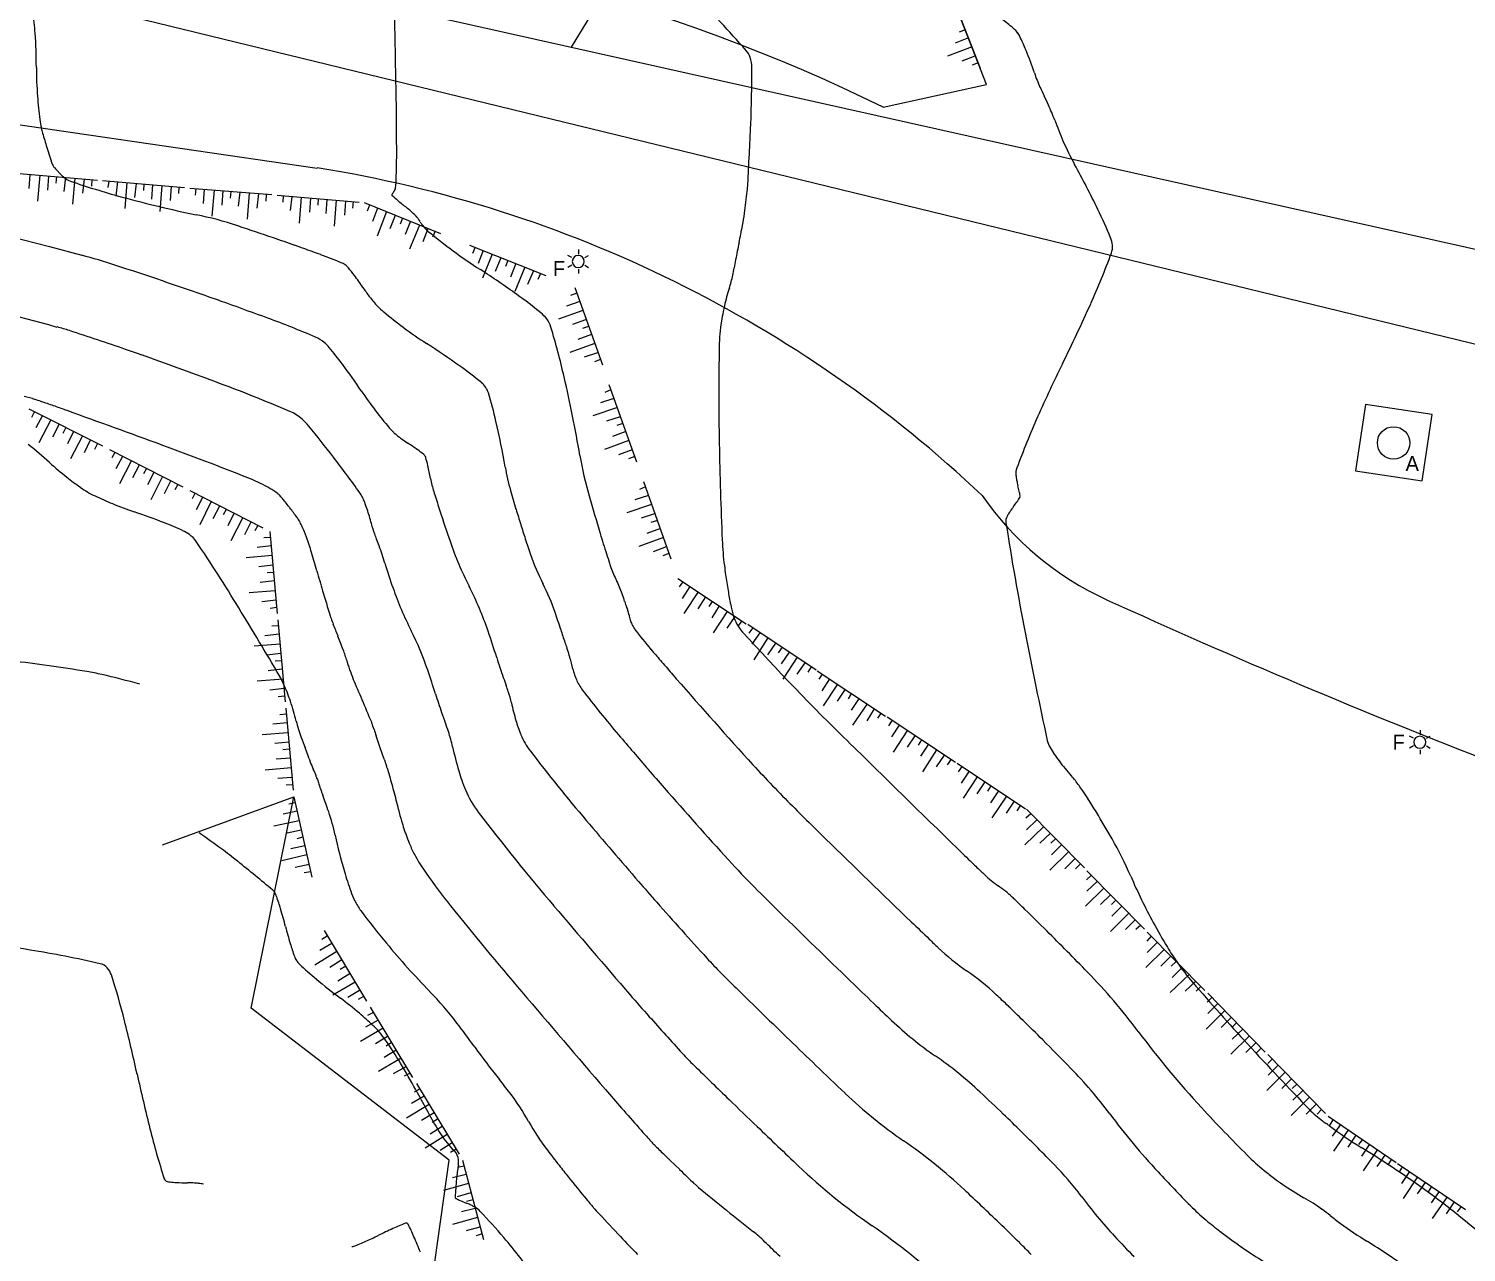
# Model space of a CAD drawing. Extents: x 0 to 560514, y 0 to 4788038.
# Drawn here: x 560254.45 to 560283.22, y 4787815.82 to 4787840.31 of the extents above; entities that cross this region are included whole.
import ezdxf

# ---------------------------------------------------------------- set-up
doc = ezdxf.new("R2010")
doc.units = 0
doc.layers.add('Nivel 7', color=7, linetype='Continuous')

msp = doc.modelspace()

# ---------------------------------------------------------------- linework, layer by layer
at = {"layer": 'Nivel 7'}
for p, q in [((560265.31, 4787839.94), (560269.58, 4787846.95)), ((560319.69, 4787825.15), (560246.73, 4787842.93)), ((560302.54, 4787831.61), (560258.76, 4787841.4)), ((560272.89, 4787841.06), (560273.49, 4787839.52)), ((560273.19, 4787840.29), (560273.07, 4787840.24)), ((560273.33, 4787839.95), (560272.84, 4787839.76)), ((560273.26, 4787840.13), (560272.99, 4787840.02)), ((560273.13, 4787839.67), (560273.39, 4787839.77)), ((560273.45, 4787839.63), (560273.33, 4787839.58)), ((560250.52, 4787838.93), (560260.22, 4787837.52)), ((560254.18, 4787837.42), (560255.82, 4787837.28)), ((560254.47, 4787837.39), (560254.45, 4787837.11)), ((560254.67, 4787837.38), (560254.62, 4787836.86)), ((560254.83, 4787837.08), (560254.85, 4787837.36)), ((560255, 4787837.35), (560254.99, 4787837.22)), ((560255.18, 4787837.34), (560255.15, 4787837.05)), ((560255.37, 4787837.32), (560255.32, 4787836.8)), ((560255.53, 4787837.02), (560255.56, 4787837.3)), ((560255.71, 4787837.29), (560255.7, 4787837.16)), ((560255.92, 4787837.27), (560257.56, 4787837.13)), ((560256.05, 4787837.26), (560256.03, 4787837.13)), ((560256.22, 4787837.25), (560256.19, 4787836.96)), ((560256.41, 4787837.23), (560256.37, 4787836.71)), ((560256.57, 4787836.93), (560256.6, 4787837.21)), ((560256.75, 4787837.2), (560256.74, 4787837.07)), ((560256.92, 4787837.19), (560256.9, 4787836.9)), ((560257.11, 4787837.17), (560257.07, 4787836.65)), ((560257.28, 4787836.87), (560257.3, 4787837.16)), ((560257.45, 4787837.14), (560257.44, 4787837.01)), ((560257.67, 4787837.12), (560259.31, 4787836.99)), ((560257.79, 4787837.11), (560257.78, 4787836.98)), ((560257.96, 4787837.1), (560257.94, 4787836.81)), ((560258.16, 4787837.08), (560258.11, 4787836.56)), ((560258.32, 4787836.78), (560258.34, 4787837.07)), ((560258.49, 4787837.05), (560258.48, 4787836.92)), ((560258.67, 4787837.04), (560258.64, 4787836.76)), ((560258.86, 4787837.02), (560258.82, 4787836.5)), ((560259.02, 4787836.72), (560259.05, 4787837.01)), ((560259.2, 4787836.99), (560259.19, 4787836.86)), ((560259.42, 4787836.98), (560261.06, 4787836.84)), ((560259.54, 4787836.97), (560259.53, 4787836.84)), ((560259.71, 4787836.95), (560259.68, 4787836.67)), ((560259.9, 4787836.94), (560259.86, 4787836.42)), ((560260.07, 4787836.64), (560260.09, 4787836.92)), ((560260.24, 4787836.91), (560260.23, 4787836.78)), ((560260.41, 4787836.89), (560260.39, 4787836.61)), ((560260.6, 4787836.88), (560260.56, 4787836.36)), ((560260.77, 4787836.58), (560260.79, 4787836.86)), ((560260.94, 4787836.85), (560260.93, 4787836.72)), ((560261.16, 4787836.83), (560262.69, 4787836.21)), ((560261.27, 4787836.78), (560261.22, 4787836.66)), ((560261.43, 4787836.72), (560261.33, 4787836.45)), ((560261.61, 4787836.65), (560261.42, 4787836.16)), ((560261.68, 4787836.31), (560261.79, 4787836.58)), ((560261.93, 4787836.52), (560261.88, 4787836.4)), ((560252.89, 4787836.46), (560254.86, 4787835.95)), ((560262.09, 4787836.46), (560261.98, 4787836.19)), ((560262.27, 4787836.38), (560262.07, 4787835.9)), ((560262.34, 4787836.05), (560262.44, 4787836.31)), ((560262.58, 4787836.26), (560262.53, 4787836.14)), ((560254.86, 4787835.95), (560255.51, 4787835.78)), ((560263.27, 4787835.98), (560264.8, 4787835.37)), ((560263.38, 4787835.94), (560263.33, 4787835.81)), ((560263.54, 4787835.87), (560263.44, 4787835.61)), ((560263.72, 4787835.8), (560263.53, 4787835.32)), ((560263.79, 4787835.46), (560263.9, 4787835.73)), ((560264.04, 4787835.67), (560263.99, 4787835.55)), ((560265.32, 4787835.73), (560265.24, 4787835.77)), ((560265.45, 4787835.89), (560265.45, 4787835.8)), ((560265.58, 4787835.73), (560265.65, 4787835.77)), ((560264.2, 4787835.61), (560264.09, 4787835.34)), ((560264.38, 4787835.54), (560264.18, 4787835.05)), ((560264.44, 4787835.2), (560264.55, 4787835.46)), ((560264.69, 4787835.41), (560264.64, 4787835.29)), ((560265.32, 4787835.58), (560265.24, 4787835.53)), ((560265.45, 4787835.5), (560265.45, 4787835.41)), ((560265.58, 4787835.58), (560265.65, 4787835.53)), ((560265.38, 4787835.13), (560265.93, 4787833.58)), ((560265.48, 4787834.85), (560265.21, 4787834.76)), ((560265.42, 4787835.02), (560265.29, 4787834.97)), ((560253.62, 4787834.71), (560254.84, 4787834.39)), ((560265.54, 4787834.67), (560265.05, 4787834.5)), ((560265.34, 4787834.4), (560265.6, 4787834.49)), ((560254.84, 4787834.39), (560255.01, 4787834.34)), ((560265.71, 4787834.19), (560265.44, 4787834.09)), ((560265.65, 4787834.35), (560265.53, 4787834.31)), ((560265.78, 4787834.01), (560265.28, 4787833.83)), ((560265.57, 4787833.74), (560265.84, 4787833.83)), ((560265.89, 4787833.69), (560265.77, 4787833.64)), ((560266.1, 4787833.08), (560265.98, 4787833.03)), ((560266.06, 4787833.19), (560266.61, 4787831.64)), ((560254.52, 4787832.91), (560254.52, 4787832.91)), ((560266.16, 4787832.91), (560265.89, 4787832.82)), ((560281.21, 4787832.79), (560281.01, 4787831.46)), ((560282.54, 4787832.59), (560281.21, 4787832.79)), ((560254.45, 4787832.7), (560255.92, 4787831.96)), ((560254.56, 4787832.65), (560254.5, 4787832.53)), ((560254.72, 4787832.57), (560254.59, 4787832.32)), ((560254.89, 4787832.48), (560254.65, 4787832.02)), ((560266.23, 4787832.73), (560265.74, 4787832.56)), ((560266.02, 4787832.46), (560266.29, 4787832.55)), ((560282.34, 4787831.26), (560282.54, 4787832.59)), ((560254.93, 4787832.14), (560255.06, 4787832.4)), ((560255.19, 4787832.33), (560255.13, 4787832.21)), ((560255.34, 4787832.25), (560255.22, 4787832)), ((560266.4, 4787832.25), (560266.13, 4787832.15)), ((560266.34, 4787832.41), (560266.22, 4787832.37)), ((560255.52, 4787832.16), (560255.28, 4787831.7)), ((560255.56, 4787831.83), (560255.68, 4787832.08)), ((560255.82, 4787832.01), (560255.76, 4787831.89)), ((560256.06, 4787831.89), (560257.53, 4787831.14)), ((560266.46, 4787832.07), (560265.97, 4787831.89)), ((560266.26, 4787831.79), (560266.53, 4787831.89)), ((560256.17, 4787831.83), (560256.11, 4787831.72)), ((560256.32, 4787831.75), (560256.19, 4787831.5)), ((560256.5, 4787831.67), (560256.26, 4787831.2)), ((560266.58, 4787831.75), (560266.45, 4787831.7)), ((560256.53, 4787831.33), (560256.66, 4787831.58)), ((560256.8, 4787831.51), (560256.74, 4787831.4)), ((560256.95, 4787831.43), (560256.82, 4787831.18)), ((560257.12, 4787831.35), (560256.89, 4787830.88)), ((560281.01, 4787831.46), (560282.34, 4787831.26)), ((560257.16, 4787831.01), (560257.29, 4787831.26)), ((560257.43, 4787831.19), (560257.37, 4787831.08)), ((560257.67, 4787831.07), (560259.13, 4787830.32)), ((560266.79, 4787831.14), (560266.67, 4787831.09)), ((560266.75, 4787831.25), (560267.3, 4787829.7)), ((560257.77, 4787831.01), (560257.72, 4787830.9)), ((560257.93, 4787830.94), (560257.8, 4787830.68)), ((560258.1, 4787830.85), (560257.87, 4787830.38)), ((560258.14, 4787830.51), (560258.27, 4787830.76)), ((560266.91, 4787830.79), (560266.42, 4787830.62)), ((560266.85, 4787830.97), (560266.58, 4787830.88)), ((560258.4, 4787830.69), (560258.34, 4787830.58)), ((560258.56, 4787830.62), (560258.43, 4787830.36)), ((560258.73, 4787830.53), (560258.49, 4787830.06)), ((560258.77, 4787830.19), (560258.9, 4787830.44)), ((560266.71, 4787830.52), (560266.98, 4787830.61)), ((560267.03, 4787830.47), (560266.9, 4787830.43)), ((560259.03, 4787830.37), (560258.97, 4787830.26)), ((560259.27, 4787830.25), (560259.42, 4787828.61)), ((560267.09, 4787830.31), (560266.82, 4787830.21)), ((560259.3, 4787829.96), (560259.02, 4787829.93)), ((560259.28, 4787830.13), (560259.15, 4787830.12)), ((560267.15, 4787830.13), (560266.66, 4787829.95)), ((560266.95, 4787829.85), (560267.21, 4787829.95)), ((560259.32, 4787829.77), (560258.8, 4787829.72)), ((560259.05, 4787829.55), (560259.33, 4787829.58)), ((560267.26, 4787829.81), (560267.14, 4787829.76)), ((560259.35, 4787829.43), (560259.22, 4787829.42)), ((560267.44, 4787829.31), (560268.81, 4787828.4)), ((560259.38, 4787829.06), (560258.86, 4787829.02)), ((560259.36, 4787829.26), (560259.08, 4787829.23)), ((560267.54, 4787829.24), (560267.47, 4787829.14)), ((560267.68, 4787829.15), (560267.53, 4787828.91)), ((560267.85, 4787829.04), (560267.56, 4787828.61)), ((560259.11, 4787828.85), (560259.4, 4787828.88)), ((560259.41, 4787828.73), (560259.28, 4787828.71)), ((560267.85, 4787828.7), (560268, 4787828.94)), ((560268.13, 4787828.85), (560268.06, 4787828.75)), ((560268.27, 4787828.76), (560268.12, 4787828.52)), ((560259.43, 4787828.48), (560259.58, 4787826.84)), ((560268.43, 4787828.65), (560268.15, 4787828.22)), ((560268.43, 4787828.31), (560268.59, 4787828.55)), ((560268.72, 4787828.46), (560268.65, 4787828.36)), ((560259.46, 4787828.19), (560259.17, 4787828.16)), ((560259.44, 4787828.36), (560259.31, 4787828.35)), ((560268.84, 4787828.39), (560270.21, 4787827.48)), ((560268.94, 4787828.32), (560268.86, 4787828.21)), ((560269.08, 4787828.22), (560268.92, 4787827.99)), ((560259.48, 4787827.99), (560258.96, 4787827.95)), ((560269.24, 4787828.12), (560268.96, 4787827.68)), ((560269.24, 4787827.78), (560269.4, 4787828.01)), ((560269.53, 4787827.93), (560269.45, 4787827.82)), ((560259.21, 4787827.78), (560259.49, 4787827.81)), ((560259.51, 4787827.66), (560259.38, 4787827.65)), ((560269.67, 4787827.83), (560269.51, 4787827.6)), ((560269.83, 4787827.73), (560269.54, 4787827.29)), ((560269.83, 4787827.39), (560269.99, 4787827.62)), ((560259.54, 4787827.29), (560259.02, 4787827.25)), ((560259.52, 4787827.49), (560259.24, 4787827.46)), ((560270.11, 4787827.54), (560270.04, 4787827.43)), ((560270.23, 4787827.46), (560271.6, 4787826.55)), ((560270.33, 4787827.39), (560270.26, 4787827.29)), ((560270.48, 4787827.3), (560270.32, 4787827.06)), ((560259.27, 4787827.08), (560259.56, 4787827.11)), ((560270.64, 4787827.19), (560270.35, 4787826.76)), ((560270.64, 4787826.85), (560270.8, 4787827.09)), ((560270.92, 4787827.01), (560270.85, 4787826.9)), ((560259.57, 4787826.95), (560259.44, 4787826.94)), ((560259.59, 4787826.71), (560259.74, 4787825.07)), ((560271.07, 4787826.91), (560270.91, 4787826.67)), ((560271.23, 4787826.8), (560270.94, 4787826.37)), ((560271.23, 4787826.46), (560271.38, 4787826.7)), ((560259.62, 4787826.42), (560259.33, 4787826.39)), ((560259.6, 4787826.59), (560259.47, 4787826.58)), ((560271.51, 4787826.62), (560271.44, 4787826.51)), ((560271.63, 4787826.54), (560273, 4787825.63)), ((560271.73, 4787826.47), (560271.66, 4787826.36)), ((560259.63, 4787826.22), (560259.12, 4787826.18)), ((560261.48, 4787825.92), (560261.4, 4787826.16)), ((560271.87, 4787826.37), (560271.72, 4787826.14)), ((560272.04, 4787826.27), (560271.75, 4787825.83)), ((560272.04, 4787825.93), (560272.19, 4787826.16)), ((560282.17, 4787826.11), (560282.09, 4787826.15)), ((560282.3, 4787826.27), (560282.3, 4787826.18)), ((560282.43, 4787826.11), (560282.5, 4787826.15)), ((560259.37, 4787826.01), (560259.65, 4787826.04)), ((560259.66, 4787825.89), (560259.53, 4787825.88)), ((560261.56, 4787825.69), (560261.48, 4787825.92)), ((560272.32, 4787826.08), (560272.25, 4787825.97)), ((560272.46, 4787825.99), (560272.3, 4787825.75)), ((560272.62, 4787825.88), (560272.34, 4787825.44)), ((560282.17, 4787825.96), (560282.09, 4787825.91)), ((560282.3, 4787825.88), (560282.3, 4787825.79)), ((560282.43, 4787825.96), (560282.5, 4787825.91)), ((560259.68, 4787825.71), (560259.4, 4787825.69)), ((560272.62, 4787825.54), (560272.78, 4787825.77)), ((560272.91, 4787825.69), (560272.83, 4787825.58)), ((560273.03, 4787825.61), (560274.4, 4787824.7)), ((560273.13, 4787825.55), (560273.05, 4787825.44)), ((560259.7, 4787825.52), (560259.18, 4787825.47)), ((560259.43, 4787825.31), (560259.71, 4787825.33)), ((560273.27, 4787825.45), (560273.11, 4787825.21)), ((560273.43, 4787825.34), (560273.15, 4787824.91)), ((560259.73, 4787825.18), (560259.6, 4787825.17)), ((560273.43, 4787825), (560273.59, 4787825.24)), ((560273.71, 4787825.16), (560273.64, 4787825.05)), ((560273.86, 4787825.06), (560273.7, 4787824.82)), ((560257.12, 4787823.98), (560259.75, 4787824.94)), ((560259.78, 4787824.82), (560259.65, 4787824.79)), ((560259.75, 4787824.94), (560260.11, 4787823.33)), ((560274.02, 4787824.95), (560273.73, 4787824.52)), ((560274.02, 4787824.61), (560274.18, 4787824.85)), ((560274.3, 4787824.77), (560274.23, 4787824.66)), ((560274.42, 4787824.69), (560275.58, 4787823.52)), ((560259.86, 4787824.46), (560259.35, 4787824.35)), ((560259.82, 4787824.65), (560259.54, 4787824.59)), ((560274.51, 4787824.6), (560274.41, 4787824.51)), ((560274.63, 4787824.48), (560274.42, 4787824.28)), ((560259.62, 4787824.22), (560259.9, 4787824.28)), ((560259.93, 4787824.13), (560259.81, 4787824.1)), ((560274.76, 4787824.34), (560274.39, 4787823.98)), ((560274.69, 4787824.01), (560274.9, 4787824.21)), ((560259.97, 4787823.96), (560259.69, 4787823.9)), ((560275.26, 4787823.84), (560274.89, 4787823.47)), ((560275, 4787824.1), (560274.91, 4787824.01)), ((560275.12, 4787823.98), (560274.92, 4787823.78)), ((560260.01, 4787823.78), (560259.51, 4787823.66)), ((560259.78, 4787823.53), (560260.06, 4787823.59)), ((560275.19, 4787823.5), (560275.39, 4787823.7)), ((560275.5, 4787823.6), (560275.4, 4787823.5)), ((560260.09, 4787823.44), (560259.96, 4787823.42)), ((560275.72, 4787823.37), (560275.62, 4787823.28)), ((560275.63, 4787823.46), (560276.78, 4787822.29)), ((560275.84, 4787823.25), (560275.63, 4787823.05)), ((560275.97, 4787823.11), (560275.6, 4787822.75)), ((560275.9, 4787822.78), (560276.1, 4787822.98)), ((560276.21, 4787822.87), (560276.12, 4787822.78)), ((560276.33, 4787822.75), (560276.13, 4787822.55)), ((560276.47, 4787822.61), (560276.1, 4787822.24)), ((560276.4, 4787822.28), (560276.6, 4787822.48)), ((560260.42, 4787822.15), (560260.31, 4787822.08)), ((560260.36, 4787822.26), (560261.21, 4787820.85)), ((560276.71, 4787822.37), (560276.61, 4787822.28)), ((560276.92, 4787822.15), (560276.83, 4787822.05)), ((560276.84, 4787822.23), (560277.99, 4787821.06)), ((560260.61, 4787821.84), (560260.17, 4787821.57)), ((560260.51, 4787822), (560260.27, 4787821.86)), ((560277.18, 4787821.88), (560276.81, 4787821.52)), ((560277.04, 4787822.02), (560276.84, 4787821.82)), ((560260.47, 4787821.53), (560260.71, 4787821.68)), ((560260.79, 4787821.55), (560260.68, 4787821.48)), ((560277.11, 4787821.55), (560277.31, 4787821.75)), ((560277.42, 4787821.64), (560277.32, 4787821.55)), ((560277.54, 4787821.52), (560277.34, 4787821.32)), ((560260.98, 4787821.23), (560260.53, 4787820.97)), ((560260.88, 4787821.4), (560260.63, 4787821.25)), ((560277.68, 4787821.38), (560277.3, 4787821.02)), ((560277.6, 4787821.05), (560277.81, 4787821.25)), ((560260.83, 4787820.93), (560261.07, 4787821.07)), ((560277.91, 4787821.14), (560277.82, 4787821.05)), ((560278.05, 4787821.01), (560279.2, 4787819.83)), ((560261.15, 4787820.94), (560261.04, 4787820.88)), ((560261.28, 4787820.73), (560262.13, 4787819.32)), ((560278.39, 4787820.66), (560278.02, 4787820.29)), ((560278.13, 4787820.92), (560278.04, 4787820.83)), ((560278.25, 4787820.8), (560278.05, 4787820.6)), ((560261.44, 4787820.47), (560261.19, 4787820.33)), ((560261.35, 4787820.62), (560261.23, 4787820.56)), ((560278.32, 4787820.32), (560278.52, 4787820.52)), ((560278.63, 4787820.42), (560278.53, 4787820.32)), ((560261.54, 4787820.31), (560261.09, 4787820.04)), ((560261.39, 4787820), (560261.63, 4787820.15)), ((560278.88, 4787820.15), (560278.51, 4787819.79)), ((560278.75, 4787820.29), (560278.54, 4787820.09)), ((560261.8, 4787819.87), (560261.56, 4787819.72)), ((560261.71, 4787820.02), (560261.6, 4787819.95)), ((560278.81, 4787819.82), (560279.02, 4787820.02)), ((560279.12, 4787819.91), (560279.03, 4787819.82)), ((560261.9, 4787819.71), (560261.45, 4787819.44)), ((560261.75, 4787819.4), (560262, 4787819.54)), ((560279.25, 4787819.78), (560280.41, 4787818.6)), ((560279.34, 4787819.69), (560279.25, 4787819.6)), ((560279.46, 4787819.57), (560279.26, 4787819.37)), ((560262.08, 4787819.41), (560261.96, 4787819.35)), ((560279.6, 4787819.43), (560279.23, 4787819.06)), ((560279.53, 4787819.1), (560279.73, 4787819.3)), ((560262.36, 4787818.95), (560262.11, 4787818.8)), ((560262.27, 4787819.09), (560262.16, 4787819.03)), ((560262.21, 4787819.2), (560263.06, 4787817.79)), ((560280.09, 4787818.93), (560279.72, 4787818.56)), ((560279.83, 4787819.19), (560279.74, 4787819.1)), ((560279.96, 4787819.07), (560279.75, 4787818.87)), ((560262.46, 4787818.78), (560262.01, 4787818.51)), ((560280.02, 4787818.59), (560280.22, 4787818.79)), ((560280.33, 4787818.68), (560280.24, 4787818.59)), ((560262.31, 4787818.47), (560262.56, 4787818.62)), ((560262.63, 4787818.49), (560262.52, 4787818.42)), ((560280.46, 4787818.55), (560281.82, 4787817.62)), ((560280.56, 4787818.48), (560280.49, 4787818.37)), ((560280.71, 4787818.38), (560280.54, 4787818.15)), ((560262.82, 4787818.18), (560262.38, 4787817.91)), ((560262.72, 4787818.34), (560262.48, 4787818.19)), ((560280.87, 4787818.28), (560280.57, 4787817.85)), ((560280.86, 4787817.93), (560281.02, 4787818.17)), ((560281.15, 4787818.08), (560281.07, 4787817.98)), ((560262.68, 4787817.87), (560262.92, 4787818.02)), ((560263, 4787817.89), (560262.89, 4787817.82)), ((560281.29, 4787817.99), (560281.13, 4787817.75)), ((560281.45, 4787817.88), (560281.16, 4787817.45)), ((560263.16, 4787817.55), (560263.03, 4787817.52)), ((560263.13, 4787817.67), (560263.55, 4787816.08)), ((560267.48, 4787817.48), (560267.28, 4787817.67)), ((560281.44, 4787817.54), (560281.6, 4787817.77)), ((560281.73, 4787817.69), (560281.66, 4787817.58)), ((560281.85, 4787817.6), (560283.21, 4787816.68)), ((560281.95, 4787817.54), (560281.88, 4787817.43)), ((560263.2, 4787817.38), (560262.93, 4787817.31)), ((560282.09, 4787817.44), (560281.93, 4787817.2)), ((560282.25, 4787817.33), (560281.96, 4787816.9)), ((560282.25, 4787816.99), (560282.41, 4787817.22)), ((560263.25, 4787817.2), (560262.75, 4787817.06)), ((560263.03, 4787816.94), (560263.3, 4787817.02)), ((560282.53, 4787817.14), (560282.46, 4787817.03)), ((560282.68, 4787817.04), (560282.52, 4787816.81)), ((560282.84, 4787816.93), (560282.54, 4787816.5)), ((560263.38, 4787816.7), (560263.11, 4787816.63)), ((560263.34, 4787816.87), (560263.21, 4787816.84)), ((560282.83, 4787816.59), (560282.99, 4787816.83)), ((560283.12, 4787816.74), (560283.04, 4787816.63)), ((560263.43, 4787816.52), (560262.93, 4787816.38)), ((560263.21, 4787816.26), (560263.48, 4787816.33)), ((560263.52, 4787816.19), (560263.4, 4787816.15))]:
    msp.add_line(p, q, dxfattribs=at)
for points in [[(560271.55, 4787838.74), (560273.62, 4787839.19), (560272.89, 4787841.06), (560268.9, 4787843.32), (560262.03, 4787846.33)], [(560254.52, 4787832.91), (560254.52, 4787832.91), (560254.35, 4787832.95)], [(560262.01, 4787811.59), (560262.86, 4787817.67), (560258.9, 4787820.71), (560259.75, 4787824.94)]]:
    msp.add_lwpolyline(points, dxfattribs=at)
msp.add_circle((560281.77, 4787832.02), 0.325, dxfattribs=at)
for centre, radius, start, end in [((560255.277, 4787805.375), 37.123, 63.997, 86.2068), ((560239.607, 4787839.86), 22.173, 1.1519, 4.5397), ((560244.469, 4787818.405), 32.455, 41.433, 44.0928), ((560246.402, 4787839.661), 8.189, 3.9172, 6.9319), ((558654.152, 4787807.983), 1607.949, 1.104611, 1.151822), ((560270.823, 4787836.459), 5.099, 48.7988, 52.173), ((560273.893, 4787839.965), 0.438, 37.2736, 48.7987), ((560273.897, 4787839.969), 0.433, 25.5574, 37.2738), ((560244.523, 4787839.533), 10.074, 0.0075, 3.9174), ((560269.595, 4787837.912), 5.201, 22.1833, 25.5573), ((560268.47, 4787839.59), 0.442, 18.5006, 41.4329), ((560268.305, 4787839.535), 0.616, 0.4294, 18.5007), ((560267.475, 4787837.047), 7.492, 18.4961, 22.1833), ((560261.832, 4787839.535), 7.235, 180.0074, 184.6212), ((560247.337, 4787839.377), 21.585, 357.3882, 0.4293), ((560277.459, 4787840.387), 3.037, 198.496, 204.289), ((560278.753, 4787840.971), 4.456, 204.2887, 206.7718), ((560266.031, 4787839.874), 11.448, 184.6213, 186.9311), ((560241.329, 4787838.586), 20.477, 0.6859, 1.1046), ((560212.267, 4787838.238), 49.541, 0.4348, 0.6858), ((560270.449, 4787836.781), 4.845, 24.3909, 26.7722), ((559793.507, 4787835.061), 468.313, 0.35305, 0.43464), ((560270.541, 4787836.823), 4.743, 20.4142, 24.3906), ((560256.277, 4787838.688), 1.622, 186.9308, 193.0692), ((560256.798, 4787838.809), 2.157, 193.0692, 195.8507), ((560271.563, 4787843.002), 17.506, 195.8508, 196.8271), ((560095.951, 4787846.283), 173.129, 356.99399, 357.38819), ((560282.978, 4787841.452), 8.527, 200.4144, 203.3798), ((560262.663, 4787840.31), 8.208, 196.8272, 199.286), ((560248.294, 4787837.864), 13.518, 356.9996, 0.353), ((560280.309, 4787840.298), 5.619, 203.3799, 208.7613), ((560255.083, 4787837.658), 0.177, 199.2862, 216.0813), ((560255.176, 4787837.725), 0.292, 216.0812, 222.24), ((560258.037, 4787840.324), 4.158, 222.2397, 223.8717), ((560256.858, 4787839.19), 2.522, 223.8723, 225.6755), ((560256.488, 4787838.811), 1.992, 225.6749, 227.704), ((560256.26, 4787812.688), 25.15, 46.6172, 80.9368), ((560257.145, 4787827.584), 20.805, 25.9653, 28.7612), ((560255.406, 4787837.622), 0.384, 227.7042, 251.174), ((560260.908, 4787853.76), 17.435, 251.174, 254.6341), ((560260.841, 4787837.612), 1.074, 328.3624, 329.3151), ((560261.591, 4787837.167), 0.202, 329.3152, 356.9998), ((560266.229, 4787837.341), 2.616, 353.7876, 356.9943), ((560262.533, 4787859.674), 23.568, 254.6341, 258.4029), ((560261.773, 4787836.962), 0.0648, 148.3622, 155.6137), ((560261.722, 4787836.985), 0.00871, 155.6115, 225.7762), ((560263.282, 4787838.588), 2.245, 225.7773, 229.8806), ((560261.89, 4787836.89), 0.202, 144.2595, 148.3626), ((560262.46, 4787836.48), 0.903, 142.617, 144.2579), ((560261.336, 4787837.339), 0.51, 322.6183, 324.8015), ((560261.69, 4787837.089), 0.0769, 324.7952, 328.3568), ((560265.842, 4787841.626), 6.218, 229.8807, 231.9183), ((560253.595, 4787838.717), 15.325, 352.1182, 353.7871), ((560256.325, 4787829.421), 7.316, 71.6358, 78.403), ((560260.934, 4787835.362), 1.74, 48.066, 51.9184), ((560259.998, 4787834.32), 3.14, 45.7785, 48.0662), ((560261.921, 4787836.297), 0.383, 39.2203, 45.7782), ((560261.633, 4787836.061), 0.755, 37.0236, 39.2205), ((560261.679, 4787836.096), 0.697, 34.7363, 37.0233), ((560261.723, 4787836.127), 0.643, 29.9761, 34.7367), ((560264.01, 4787837.275), 4.811, 349.1393, 352.1183), ((560267.521, 4787832.637), 9.264, 22.114, 25.9652), ((560229.09, 4787747.38), 93.759, 71.17488, 71.63576), ((560262.987, 4787836.855), 0.815, 209.9762, 214.2042), ((560262.55, 4787836.559), 0.288, 214.2037, 217.0223), ((560264.407, 4787837.959), 2.613, 217.0228, 217.9578), ((560262.84, 4787836.736), 0.626, 217.9578, 230.7639), ((560270.583, 4787846.219), 12.868, 230.7638, 233.5817), ((560247.247, 4787840.491), 21.879, 348.2267, 349.1393), ((560248.451, 4787804.169), 33.76, 70.4069, 71.1749), ((560245.288, 4787795.285), 43.191, 70.1556, 70.407), ((560206.222, 4787687.037), 158.273, 70.02432, 70.15564), ((560290.079, 4787831.564), 21.873, 168.2268, 169.1396), ((560275.602, 4787835.92), 0.541, 6.1349, 22.1141), ((560275.792, 4787835.941), 0.35, 339.6613, 6.1348), ((560252.568, 4787824.584), 11.571, 71.8622, 75.2853), ((560257.569, 4787828.297), 7.969, 66.7204, 70.0243), ((560269.404, 4787844.62), 10.881, 233.5817, 237.0559), ((560265.447, 4787835.651), 0.12, 89.9882, 269.9882), ((560265.447, 4787835.651), 0.12, 269.9882, 89.9882), ((560283.926, 4787832.744), 15.608, 169.1394, 169.7447), ((560260.868, 4787841.473), 16.267, 335.81, 339.6613), ((560225.575, 4787742.183), 98.28, 70.68783, 71.86215), ((560260.586, 4787835.309), 0.337, 50.5922, 66.7204), ((560260.573, 4787835.293), 0.357, 40.1695, 50.5922), ((560258.429, 4787833.484), 3.162, 36.6731, 40.1695), ((560256.539, 4787832.076), 5.519, 33.6272, 36.6733), ((560252.844, 4787819.066), 19.57, 54.4656, 57.0559), ((560266.591, 4787835.75), 1.984, 341.3361, 349.0829), ((560255.721, 4787837.847), 13.055, 349.0829, 349.7448), ((560263.764, 4787836.881), 3.158, 213.6271, 217.6539), ((560271.939, 4787833.944), 3.66, 161.3361, 167.0377), ((560245.548, 4787799.177), 37.888, 70.1556, 70.6877), ((560179.089, 4787615.027), 233.664, 69.94135, 70.15563), ((560263.76, 4787836.878), 3.153, 217.6539, 220.1687), ((560263.143, 4787836.357), 2.345, 220.1685, 223.0842), ((560258.788, 4787827.388), 9.343, 50.7647, 54.4655), ((560271.169, 4787834.121), 2.87, 167.0376, 169.4276), ((560241.7, 4787850.083), 37.28, 333.7641, 335.8099), ((560252.982, 4787817.402), 18.22, 66.7204, 69.9413), ((560262.341, 4787835.607), 1.248, 223.0843, 230.7637), ((560268.905, 4787843.646), 11.626, 230.7637, 233.2778), ((560264.227, 4787834.048), 0.744, 37.6205, 50.7648), ((560264.416, 4787834.194), 0.505, 16.6855, 37.6203), ((560275.94, 4787833.231), 7.724, 169.4277, 170.8846), ((560253.93, 4787830.21), 4.271, 71.8621, 75.2851), ((560226.522, 4787746.542), 92.314, 71.12601, 71.86214), ((560266.849, 4787840.889), 8.187, 233.2778, 237.1653), ((560249.576, 4787829.746), 15.997, 12.985, 16.6855), ((560271.862, 4787833.885), 3.594, 170.8846, 178.9696), ((560259.894, 4787833.467), 0.731, 50.5922, 66.7204), ((560259.856, 4787833.421), 0.792, 40.1695, 50.5923), ((560255.098, 4787829.405), 7.018, 36.6731, 40.1695), ((560253.207, 4787819.749), 16.972, 54.4655, 57.1652), ((560320.943, 4787833.002), 52.683, 178.9696, 181.0796), ((560249.94, 4787815.042), 19.92, 70.1557, 71.1261), ((560111.831, 4787432.357), 426.765, 69.94596, 70.15566), ((560250.902, 4787826.28), 12.249, 33.6271, 36.6733), ((560258.074, 4787826.564), 8.599, 50.7648, 54.4655), ((560237.685, 4787827.004), 28.2, 9.7282, 12.9849), ((560300.943, 4787820.886), 28.767, 153.764, 156.0931), ((560248.334, 4787806.3), 28.686, 66.7204, 69.946), ((560266.939, 4787836.946), 7.01, 213.6271, 217.6539), ((560263.242, 4787832.893), 0.427, 34.1081, 50.7644), ((560263.255, 4787832.902), 0.411, 16.6857, 34.1085), ((560254.52, 4787832.895), 0.0108, 73.6851, 75.3996), ((560253.74, 4787830.253), 2.765, 73.4587, 73.5657), ((560254.168, 4787831.693), 1.263, 71.8059, 73.4654), ((560249.213, 4787816.616), 17.133, 71.3552, 71.8058), ((560253.044, 4787827.971), 5.149, 70.9537, 71.3563), ((560166.047, 4787575.992), 271.724, 70.8971, 70.95256), ((560249.361, 4787816.548), 17.149, 70.049, 70.897), ((560254.977, 4787830.42), 9.054, 12.9849, 16.6855), ((559883.449, 4786808.529), 1089.527, 69.942694, 70.049036), ((560259.304, 4787831.798), 0.929, 48.7208, 66.7206), ((560259.135, 4787831.605), 1.185, 39.4827, 48.7204), ((560269.224, 4787838.709), 9.897, 217.6538, 220.1686), ((560247.77, 4787828.758), 16.45, 9.7282, 12.9849), ((560290.874, 4787825.349), 17.753, 156.093, 159.6604), ((560244.075, 4787819.198), 20.698, 37.275, 39.4829), ((560262.424, 4787832.969), 0.998, 220.1686, 228.092), ((560263.1, 4787833.722), 2.011, 228.0918, 230.7638), ((560248.705, 4787824.85), 9.155, 47.7653, 51.2399), ((560234.691, 4787770.565), 65.376, 68.33153, 69.94266), ((560263.265, 4787833.924), 2.271, 230.764, 233.278), ((560263.306, 4787833.979), 2.339, 233.2775, 237.165), ((560259.408, 4787827.939), 4.849, 54.4656, 57.1653), ((560260.799, 4787829.886), 2.457, 50.7648, 54.4656), ((560351.768, 4787833.583), 83.513, 181.07961, 182.40474), ((560259.038, 4787836.231), 6.216, 227.7652, 231.9822), ((560227.556, 4787806.626), 41.457, 36.0477, 37.275), ((560262.275, 4787831.694), 0.122, 34.1074, 50.7637), ((560262.279, 4787831.697), 0.118, 16.6858, 34.1086), ((560259.914, 4787830.988), 2.587, 12.9849, 16.6854), ((560272.869, 4787833.036), 7.497, 189.7283, 196.0469), ((560259.974, 4787837.428), 7.736, 231.9823, 234.4785), ((560257.45, 4787827.846), 3.74, 61.5916, 68.3315), ((560257.855, 4787830.513), 4.7, 9.7282, 12.9849), ((560263.719, 4787831.518), 1.25, 189.7282, 196.0468), ((560268.294, 4787832.277), 4.373, 189.7282, 196.0468), ((560274.532, 4787831.407), 0.325, 159.6603, 186.2523), ((560275.918, 4787831.559), 1.719, 186.2522, 188.4807), ((560274.881, 4787831.404), 0.671, 188.4819, 192.049), ((560256.608, 4787832.713), 1.943, 234.4781, 239.4606), ((560256.549, 4787832.614), 1.828, 239.461, 244.9161), ((560258.475, 4787829.742), 1.584, 54.5316, 61.5914), ((560259.104, 4787830.625), 0.5, 41.9481, 54.5318), ((560260.642, 4787830.706), 0.536, 25.2389, 36.0474), ((560267.477, 4787832.599), 5.161, 196.0476, 196.6852), ((560294.039, 4787840.56), 32.89, 196.6844, 196.937), ((560297.708, 4787840.738), 34.981, 196.0471, 196.6847), ((560276.673, 4787831.787), 2.503, 192.0478, 194.4062), ((560271.259, 4787830.396), 3.087, 12.2827, 14.4065), ((560272.941, 4787830.762), 1.366, 8.4819, 12.2828), ((560259.471, 4787838.856), 8.719, 244.9161, 247.4129), ((560258.687, 4787836.971), 6.678, 247.4129, 251.3763), ((560255.691, 4787827.557), 5.09, 40.9133, 41.9485), ((560258.667, 4787830.137), 1.151, 38.7358, 40.9129), ((560244.684, 4787818.92), 19.077, 38.3766, 38.7357), ((560256.328, 4787828.141), 4.224, 37.6136, 38.3768), ((560259.679, 4787830.252), 1.601, 21.3186, 25.2388), ((560258.439, 4787829.768), 2.932, 18.4223, 21.319), ((560277.659, 4787835.572), 15.767, 196.9371, 198.155), ((560333.954, 4787850.606), 71.058, 196.04695, 196.68454), ((560278.565, 4787834.452), 6.12, 214.7227, 245.4936), ((560276.881, 4787828.729), 3.386, 143.4108, 145.4151), ((560271.461, 4787832.753), 3.364, 323.4113, 325.4224), ((560272.991, 4787831.698), 1.505, 325.4225, 329.2234), ((560274.24, 4787830.954), 0.0524, 329.2214, 349.6997), ((560274.236, 4787830.955), 0.0564, 349.7012, 8.4816), ((560252.39, 4787818.285), 13.04, 68.5404, 71.3763), ((560254.096, 4787826.421), 7.041, 36.6593, 37.6136), ((560254.35, 4787826.61), 6.725, 35.6824, 36.6589), ((560258.643, 4787829.693), 1.44, 34.2545, 35.683), ((560258.093, 4787829.318), 2.106, 33.073, 34.2544), ((560259.549, 4787830.267), 0.367, 26.8888, 33.0716), ((560257.644, 4787829.503), 3.77, 13.881, 18.4219), ((560317.384, 4787848.599), 57.574, 198.15497, 198.79233), ((560286.721, 4787837.444), 23.51, 196.6845, 197.4623), ((560274.215, 4787830.451), 0.208, 151.6552, 188.8204), ((560275.528, 4787829.743), 1.699, 149.2226, 151.6558), ((560274.665, 4787830.257), 0.694, 145.4153, 149.222), ((560254.858, 4787824.565), 6.293, 64.9151, 68.5404), ((560257.119, 4787829.394), 0.961, 55.6278, 64.9152), ((560257.372, 4787829.764), 0.512, 33.9838, 55.6275), ((560257.675, 4787829.316), 2.469, 24.5061, 26.8902), ((560257.431, 4787829.205), 2.738, 19.8691, 24.5055), ((560263.238, 4787830.886), 1.993, 193.8809, 200.1278), ((560264.234, 4787831.251), 3.054, 200.1281, 202.237), ((560288.149, 4787837.894), 25.007, 197.4623, 198.1549), ((560285.431, 4787836.063), 20.404, 196.6846, 197.8745), ((560332.223, 4787839.453), 58.91, 188.82052, 190.98807), ((560229.141, 4787810.734), 34.558, 31.3652, 33.984), ((560254.453, 4787828.129), 5.904, 16.7125, 19.8693), ((560256.67, 4787828.158), 5.118, 20.6078, 22.2368), ((560256.747, 4787828.187), 5.036, 16.4471, 20.608), ((560269.236, 4787832.215), 6.714, 198.7922, 207.1475), ((560292.453, 4787839.305), 29.537, 198.155, 198.7924), ((560274.296, 4787830.33), 5.973, 182.4047, 187.3612), ((560240.689, 4787823.996), 20.274, 15.6444, 16.7124), ((560271.538, 4787832.553), 10.386, 196.447, 199.3442), ((560268.601, 4787831.189), 4.342, 198.7922, 207.1475), ((560304.668, 4787842.267), 40.616, 197.8748, 198.1551), ((560273.542, 4787832.06), 7.859, 198.1546, 198.792), ((560284.189, 4787836.178), 24.899, 195.6444, 196.6081), ((560267.966, 4787830.163), 1.969, 198.7923, 207.1476), ((560278.639, 4787830.891), 10.352, 187.3614, 188.3765), ((560299.266, 4787833.928), 31.201, 188.3762, 188.9609), ((560332.377, 4787850.551), 75.185, 196.60812, 197.00552), ((560268.395, 4787831.45), 7.055, 199.3443, 206.8608), ((560257.325, 4787826.107), 6.671, 18.7654, 27.1474), ((560260.899, 4787827.239), 4.314, 18.7654, 27.1474), ((560264.473, 4787828.371), 1.957, 18.7654, 27.1474), ((560260.073, 4787826.877), 6.603, 17.3491, 18.7652), ((560274.117, 4787829.962), 5.741, 188.9606, 191.8112), ((560163.684, 4787770.833), 111.218, 30.54886, 31.36521), ((560269.971, 4787829.969), 3.766, 197.3491, 199.2242), ((560269.955, 4787829.963), 3.749, 199.2242, 199.9979), ((560271.735, 4787829.464), 3.307, 191.8115, 195.5675), ((560336.379, 4787961.278), 145.502, 245.49358, 248.81948), ((560261.353, 4787828.829), 0.913, 197.0052, 200.612), ((560265.798, 4787830.501), 5.663, 200.6126, 201.8651), ((560251.199, 4787823.944), 14.559, 17.3491, 18.7652), ((560264.538, 4787827.992), 2.015, 18.9437, 19.9991), ((560265.905, 4787828.461), 0.57, 12.0676, 18.9422), ((560267.836, 4787828.874), 1.404, 192.0684, 196.448), ((560267.235, 4787828.696), 0.779, 196.4473, 199.5502), ((560267.364, 4787828.742), 0.915, 199.5502, 202.4118), ((560269.364, 4787828.804), 0.847, 195.5675, 222.2488), ((560238.21, 4787819.43), 24.064, 21.2573, 21.8648), ((560113.524, 4787770.925), 157.852, 21.15011, 21.25714), ((560256.674, 4787825.514), 6.083, 18.7653, 26.8608), ((560242.324, 4787821.01), 22.515, 17.3492, 18.7653), ((560273.021, 4787830.761), 8.304, 197.3492, 199.2243), ((560266.915, 4787828.557), 0.429, 202.4124, 217.316), ((560274.104, 4787834.036), 9.468, 217.3158, 220.48), ((560307.252, 4787863.218), 52.031, 222.2488, 225.6226), ((560372.253, 4787847.225), 99.687, 190.98806, 192.25566), ((560260.45, 4787827.767), 0.315, 18.7536, 21.1501), ((560259.449, 4787827.427), 1.372, 18.2021, 18.7553), ((559838.855, 4787689.138), 444.117, 18.16986, 18.20057), ((560272.986, 4787830.749), 8.266, 199.224, 199.9977), ((560261.043, 4787826.402), 4.443, 18.9428, 19.9982), ((560313.863, 4787867.97), 61.739, 220.47979, 220.75092), ((560249.523, 4787789.752), 38.181, 80.832, 83.1254), ((560214.612, 4787812.461), 48.64, 17.925, 18.1697), ((560276.072, 4787831.554), 12.842, 197.3491, 199.2242), ((560264.056, 4787827.436), 1.257, 12.0682, 18.9428), ((560268.313, 4787828.347), 3.096, 192.0679, 196.4475), ((560330.915, 4787882.663), 84.248, 220.75111, 220.98327), ((560254.929, 4787823.243), 4.256, 76.7142, 80.8319), ((560249.439, 4787799.995), 28.144, 75.1132, 76.7143), ((560258.201, 4787826.617), 1.467, 23.4356, 30.549), ((560264.896, 4787828.727), 4.21, 197.9255, 198.7577), ((560261.812, 4787827.68), 0.952, 198.7572, 203.9253), ((560236.634, 4787816.509), 26.592, 22.9477, 23.9254), ((560242.839, 4787820.813), 20.695, 17.3912, 18.7654), ((560276.016, 4787831.534), 12.783, 199.2243, 199.998), ((560266.99, 4787827.956), 1.717, 196.448, 199.551), ((560267.274, 4787828.057), 2.018, 199.5507, 202.4123), ((560266.283, 4787827.648), 0.946, 202.4122, 217.3158), ((560346.117, 4787895.871), 104.387, 220.98307, 222.24884), ((560254.625, 4787825.066), 5.365, 21.3177, 23.4353), ((560255.566, 4787825.434), 4.354, 18.9673, 21.318), ((560275.127, 4787830.926), 13.14, 197.3911, 199.1156), ((560257.548, 4787824.813), 6.87, 18.9427, 19.9981), ((560262.207, 4787826.412), 1.945, 12.0681, 18.9427), ((560282.133, 4787839.729), 20.875, 217.3158, 220.48), ((560255.566, 4787825.434), 4.355, 13.5289, 18.9671), ((560071.967, 4787746.789), 205.411, 22.81225, 22.9477), ((560268.791, 4787827.82), 4.788, 192.068, 196.4476), ((560262.675, 4787827.144), 2.957, 193.5288, 200.1295), ((560261.123, 4787826.351), 0.203, 18.5101, 22.8144), ((560251.588, 4787823.159), 10.258, 17.7561, 18.5078), ((560275.196, 4787830.95), 13.213, 199.1158, 200.0669), ((560253.902, 4787823.172), 9.458, 18.9426, 20.0667), ((560266.745, 4787827.216), 2.655, 196.4479, 199.5508), ((560264.046, 4787827.647), 4.418, 200.1295, 202.9609), ((560359.769, 4787858.444), 103.531, 198.09495, 198.16943), ((560260.358, 4787825.388), 2.632, 12.0681, 18.9427), ((560267.184, 4787827.372), 3.121, 199.5505, 202.4122), ((560265.651, 4787826.739), 1.463, 202.4122, 217.3158), ((560413.066, 4787951.477), 193.011, 220.4799, 220.75102), ((560282.296, 4787826.031), 0.12, 89.9882, 269.9882), ((560282.296, 4787826.031), 0.12, 269.9882, 89.9882), ((560257.845, 4787825.02), 2.317, 19.0511, 22.9611), ((560261.733, 4787826.009), 0.27, 198.1895, 198.9137), ((560261.809, 4787826.035), 0.351, 198.8989, 199.5243), ((560269.268, 4787827.293), 6.48, 192.0681, 196.4477), ((560290.163, 4787845.423), 32.283, 217.3158, 220.48), ((562254.839, 4789853.597), 2836.758, 225.622594, 225.684017), ((560275.302, 4787826.165), 0.475, 192.2557, 210.6928), ((560277.144, 4787827.258), 2.617, 210.6928, 214.1232), ((560257.798, 4787825.003), 2.367, 17.124, 19.0512), ((560261.761, 4787826.224), 1.78, 197.1238, 199.3456), ((560261.191, 4787826.024), 1.176, 199.346, 206.8607), ((560374.533, 4787865.781), 119.875, 199.53916, 199.60218), ((560220.917, 4787811.03), 43.206, 19.4831, 19.658), ((560288.049, 4787843.127), 25.941, 222.2488, 224.7881), ((560277.297, 4787827.362), 2.802, 214.1233, 217.4384), ((560279.699, 4787829.201), 5.828, 217.4385, 221.2621), ((560259.238, 4787825.035), 1.014, 18.7639, 26.8606), ((560257.023, 4787824.283), 3.352, 17.7486, 18.7637), ((560267.398, 4787827.603), 7.541, 197.7491, 198.4259), ((560261.035, 4787825.223), 0.652, 15.5043, 19.4832), ((560223.453, 4787814.797), 39.652, 14.9944, 15.5043), ((560266.5, 4787826.475), 3.593, 196.4476, 199.5506), ((560267.094, 4787826.686), 4.224, 199.5508, 202.4125), ((560307.818, 4787860.787), 54.081, 220.751, 221.2632), ((560273.52, 4787823.78), 2.393, 35.293, 41.2621), ((560267.526, 4787827.646), 7.676, 198.4257, 200.3785), ((560247.049, 4787820.04), 14.168, 18.9412, 20.3786), ((560250.677, 4787822.089), 11.469, 13.0658, 14.9944), ((560265.02, 4787825.831), 1.98, 202.4122, 217.3158), ((560351.781, 4787899.359), 112.567, 221.26332, 222.2488), ((560270.341, 4787821.529), 6.288, 34.1244, 35.2932), ((560264.043, 4787817.261), 13.896, 33.3377, 34.124), ((560318.554, 4787873.407), 68.923, 224.78805, 225.68392), ((560269.118, 4787820.6), 7.821, 31.0349, 33.3379), ((560256.649, 4787823.334), 4.019, 12.0344, 18.9413), ((560266.108, 4787825.67), 4.372, 193.066, 196.1898), ((560264.257, 4787825.133), 2.445, 196.1892, 198), ((560298.192, 4787851.116), 43.69, 217.3158, 220.4799), ((560524.356, 4788045.301), 340.176, 220.47991, 220.75103), ((560249.782, 4787808.965), 30.387, 29.8666, 31.0349), ((560247.398, 4787809.152), 18.34, 53.52, 55.2384), ((560270.011, 4787826.183), 9.644, 192.0345, 196.4915), ((560272.874, 4787827.933), 11.506, 198.0003, 198.835), ((560264.207, 4787824.976), 2.348, 198.8351, 200.9802), ((560271.007, 4787827.584), 9.631, 200.9802, 202.0393), ((560252.176, 4787815.614), 10.303, 51.2273, 53.52), ((560263.741, 4787824.642), 1.792, 202.0393, 209.8631), ((560505.318, 4788064.684), 336.257, 225.68396, 226.08961), ((560308.087, 4787859.8), 50.17, 225.6839, 226.1457), ((560269.818, 4787820.471), 7.283, 23.2766, 29.8665), ((560230.071, 4787788.095), 45.601, 50.0848, 51.2273), ((560266.44, 4787826.192), 4.905, 209.8631, 214.5898), ((560281.009, 4787835.077), 16.959, 222.2488, 224.7881), ((560440.94, 4787998.076), 241.926, 226.14589, 226.21212), ((560268.194, 4787825.645), 7.749, 196.4914, 199.5515), ((560271.324, 4787829.56), 10.837, 214.5897, 218.8996), ((560285.293, 4787835.699), 16.999, 226.2121, 226.4621), ((560275.118, 4787824.992), 2.228, 226.4623, 235.4134), ((560286.689, 4787827.729), 11.083, 203.2766, 208.6177), ((560259.233, 4787822.953), 0.154, 30.3212, 50.0852), ((560258.908, 4787822.762), 0.531, 20.1576, 30.3209), ((560262.648, 4787823.675), 1.864, 199.5516, 205.7939), ((560296.782, 4787849.203), 39.769, 220.7511, 221.5441), ((560301.949, 4787855.863), 46.463, 224.7881, 225.6839), ((560272.492, 4787821.183), 2.398, 46.7862, 55.4132), ((560255.442, 4787821.49), 4.222, 16.5585, 20.1573), ((560251.342, 4787820.271), 8.499, 14.0924, 16.5587), ((560262.092, 4787823.406), 1.246, 205.794, 216.6302), ((560326.085, 4787873.746), 81.201, 218.89959, 220.47383), ((560640.182, 4788142.995), 493.302, 220.47991, 220.75103), ((560358.451, 4787903.848), 122.165, 221.54411, 222.24884), ((560267.479, 4787815.847), 9.72, 46.2131, 46.7863), ((560227.202, 4787773.828), 67.925, 45.99631, 46.21312), ((560251.927, 4787799.428), 32.334, 44.9112, 45.9961), ((560273.59, 4787831.955), 15.574, 216.6301, 219.6909), ((560506.465, 4788065.32), 339.207, 225.68393, 226.01555), ((560434.594, 4787991.217), 234.279, 226.08949, 226.21211), ((560288.723, 4787828.838), 13.4, 208.6177, 211.0339), ((560246.693, 4787772.843), 49.642, 80.9835, 83.5038), ((560267.195, 4787824.251), 7.845, 194.0922, 196.6594), ((560192.711, 4787740.395), 115.949, 44.33824, 44.9112), ((560251.282, 4787801.763), 20.36, 76.9627, 80.9835), ((560263.896, 4787823.264), 4.401, 196.6595, 200.1584), ((560274.435, 4787832.656), 16.671, 219.6909, 224.1447), ((560311.428, 4787862.727), 56.292, 226.2123, 226.4623), ((560275.892, 4787825.329), 4.704, 226.4622, 235.4132), ((560282.171, 4787824.897), 5.754, 211.0339, 214.7216), ((560255.813, 4787821.331), 0.275, 41.8203, 76.9627), ((560260.228, 4787821.917), 0.494, 200.1586, 210.6181), ((560260.103, 4787821.844), 0.349, 210.6175, 226.7845), ((560264.938, 4787826.99), 7.41, 226.7848, 230.284), ((560274.988, 4787828.038), 9.412, 222.2487, 224.788), ((560281.292, 4787824.287), 4.684, 214.7215, 220.7878), ((560255.724, 4787821.251), 0.394, 18.0541, 41.8201), ((560243.193, 4787817.166), 13.575, 14.0336, 18.0542), ((560267.79, 4787830.423), 11.873, 230.2839, 233.2446), ((560287.306, 4787840.266), 26.768, 224.7881, 225.6839), ((560400.076, 4787955.092), 186.012, 226.01552, 226.21216), ((560270.348, 4787817.288), 5.063, 46.7863, 55.4133), ((560267.172, 4787813.156), 11.84, 36.7654, 44.3383), ((560257.489, 4787816.209), 6.943, 37.241, 44.1448), ((561047.078, 4788488.962), 1029, 220.473778, 220.617247), ((560290.279, 4787841.488), 31.416, 220.7511, 221.8255), ((560509.618, 4788067.95), 344.986, 225.68398, 225.93356), ((560250.933, 4787796.623), 33.418, 46.2131, 46.7863), ((560317.219, 4787855.285), 52.135, 220.7878, 222.6054), ((560256.233, 4787814.948), 7.44, 49.5042, 53.2446), ((560350.925, 4787903.816), 114.984, 226.21223, 226.46227), ((560238.672, 4787783.832), 51.136, 45.7497, 46.2131), ((560217.124, 4787810.651), 40.445, 12.4798, 14.0336), ((560256.096, 4787814.788), 7.651, 46.7837, 49.5042), ((560243.312, 4787805.432), 24.752, 35.9068, 37.2411), ((560366.441, 4787909.646), 133.622, 221.82552, 222.24882), ((560276.667, 4787825.667), 7.18, 226.4622, 235.4132), ((560248.164, 4787793.576), 37.533, 44.9112, 45.7495), ((560259.962, 4787818.903), 2.005, 41.4683, 46.7839), ((560260.261, 4787819.167), 1.606, 34.1555, 41.4683), ((560291.922, 4787831.648), 19.055, 216.7653, 222.7333), ((560252.004, 4787813.565), 11.584, 31.4345, 34.1555), ((560277.738, 4787830.359), 17.751, 215.9068, 217.4824), ((560270.279, 4787822.302), 3.714, 222.2488, 224.7881), ((560373.403, 4787927.222), 149.132, 225.93348, 226.21217), ((560217.826, 4787763.332), 80.371, 44.33828, 44.91123), ((560325.91, 4787863.279), 63.943, 222.60545, 224.223), ((560253.35, 4787814.388), 10.006, 27.9137, 31.4344), ((560277.828, 4787830.427), 17.864, 217.4823, 218.6126), ((560275.496, 4787827.481), 11.066, 224.7881, 225.684), ((560515.762, 4788073.553), 354.983, 225.68401, 225.84215), ((560398.324, 4787953.22), 185.145, 226.21212, 226.46216), ((560268.204, 4787813.394), 7.728, 46.7863, 55.4133), ((560268.844, 4787813.184), 9.041, 36.7654, 44.3383), ((560298.108, 4787828.574), 42.498, 192.4798, 193.9956), ((560251.328, 4787809.263), 16.05, 37.42, 38.6124), ((560280.888, 4787828.977), 21.157, 207.9138, 210.3348), ((560260.349, 4787816.165), 4.692, 29.03, 37.4201), ((560294.698, 4787843.701), 37.82, 220.6173, 221.3655), ((560277.441, 4787826.004), 9.656, 226.4623, 235.4133), ((560230.107, 4787772.844), 63.367, 46.21312, 46.7863), ((560611.738, 4788122.872), 460.254, 221.36571, 221.4308), ((560352.326, 4787905.241), 120.377, 225.84221, 226.21211), ((560303.445, 4787842.293), 34.742, 222.7333, 224.9102), ((560281.775, 4787820.325), 2.357, 224.223, 232.6558), ((560268.555, 4787820.719), 4.693, 209.031, 217.4192), ((560245.845, 4787789.263), 40.623, 45.4971, 46.213), ((560287.742, 4787827.304), 14.55, 216.7653, 222.7333), ((560286.116, 4787826.014), 9.513, 232.6563, 232.8876), ((560280.435, 4787818.506), 0.0983, 232.8883, 235.1627), ((560280.651, 4787818.816), 0.476, 235.1611, 240.6859), ((560280.251, 4787818.104), 0.341, 54.1637, 60.6858), ((560280.279, 4787818.143), 0.293, 52.5903, 54.1669), ((560283.671, 4787822.577), 5.29, 232.5881, 232.9594), ((560285.351, 4787824.803), 8.078, 232.9588, 238.4476), ((560271.151, 4787821.855), 14.717, 193.9956, 198.0552), ((560264.507, 4787819.391), 2.178, 210.3348, 224.973), ((560276.878, 4787827.333), 13.628, 221.4305, 221.8089), ((560298.703, 4787846.854), 42.91, 221.809, 222.1796), ((560451.28, 4788008.473), 263.375, 226.21217, 226.46221), ((560242.673, 4787786.035), 45.149, 44.9111, 45.4972), ((560262.761, 4787817.647), 0.29, 4.0809, 44.973), ((560293.131, 4787839.522), 35.637, 217.4192, 218.0332), ((560269.991, 4787820.838), 4.165, 222.1798, 223.3692), ((560271.7, 4787822.452), 6.515, 223.3693, 223.5212), ((560267.117, 4787818.1), 0.195, 223.5169, 224.3949), ((560267.552, 4787818.526), 0.804, 224.398, 225.2375), ((560273.098, 4787824.118), 8.679, 225.2396, 225.4951), ((560287.261, 4787838.527), 28.884, 225.4936, 225.7528), ((560315.621, 4787867.643), 69.529, 225.75336, 225.92044), ((560266.06, 4787809.499), 10.393, 46.7863, 55.4133), ((560241.202, 4787784.569), 47.226, 44.3383, 44.9112), ((560269.846, 4787799.553), 21.552, 55.088, 58.4476), ((560266.001, 4787817.032), 3.003, 169.773, 175.0772), ((560262.637, 4787817.638), 0.415, 349.7732, 4.081), ((560282.822, 4787831.458), 22.549, 218.0332, 218.8051), ((560280.882, 4787831.77), 19.592, 225.9207, 226.0174), ((560278.215, 4787826.342), 12.131, 226.4622, 235.4132), ((560270.515, 4787813.212), 6.242, 36.7654, 44.3383), ((560281.761, 4787820.677), 4.124, 224.9102, 231.2317), ((560257.235, 4787817.319), 0.08, 198.0554, 255.4788), ((560257.326, 4787817.671), 0.443, 255.4787, 263.4678), ((560257.471, 4787818.934), 1.715, 263.4674, 267.5267), ((560257.683, 4787823.842), 6.628, 267.5271, 269.4785), ((560257.599, 4787814.656), 2.558, 86.3377, 89.4789), ((560257.656, 4787815.55), 1.663, 83.4668, 86.3374), ((560257.576, 4787814.847), 2.371, 81.0622, 83.4667), ((560273.454, 4787816.39), 10.485, 175.0773, 177.0794), ((560305.178, 4787849.437), 51.238, 218.8051, 219.4422), ((560320.172, 4787872.104), 75.9, 226.02862, 226.33801), ((560295.098, 4787834.099), 24.564, 222.7333, 224.9102), ((560284.907, 4787824.594), 9.148, 231.2319, 232.8873), ((560282.581, 4787821.52), 5.293, 232.887, 235.0632), ((560272.769, 4787803.742), 16.444, 48.5434, 55.088), ((560263.002, 4787816.923), 0.0193, 177.0772, 225.1801), ((560269.554, 4787819.065), 2.583, 226.3379, 228.0155), ((560268.371, 4787817.75), 0.814, 228.0157, 230.8412), ((560434.348, 4788021.557), 263.655, 230.84107, 230.99807), ((560207.015, 4787746.653), 96.625, 46.21306, 46.78624), ((560283.562, 4787822.961), 10.045, 216.7654, 222.7333), ((560282.439, 4787821.317), 5.045, 235.0634, 240.7437), ((560278.135, 4787813.633), 3.761, 54.1642, 60.7436), ((560263.038, 4787816.958), 0.0695, 225.1822, 242.3559), ((560263.579, 4787817.991), 1.235, 242.356, 246.4146), ((560264.675, 4787820.503), 3.976, 246.4145, 248.2731), ((560262.534, 4787815.13), 1.808, 65.5167, 68.2732), ((560262.959, 4787816.062), 0.784, 62.3558, 65.5177), ((560262.511, 4787815.207), 1.749, 60.2386, 62.355), ((560263.149, 4787816.323), 0.463, 43.5631, 60.2385), ((560254.221, 4787807.832), 12.784, 40.4009, 43.5632), ((560271.61, 4787821.822), 7.77, 219.4424, 221.0785), ((560269.705, 4787820.161), 5.243, 221.0781, 222.8772), ((560290.517, 4787843.952), 35.115, 230.9981, 232.1236), ((560281.254, 4787820.299), 5.017, 224.9103, 229.7286), ((560277.321, 4787812.507), 5.151, 51.8887, 54.1642), ((560263.314, 4787812.83), 3.811, 110.3337, 114.4467), ((560262.004, 4787816.366), 0.0397, 69.1727, 110.3348), ((560262.004, 4787816.366), 0.0393, 27.6148, 69.171), ((560258.632, 4787814.602), 3.845, 23.5027, 27.6154), ((560321.479, 4787868.235), 75.895, 222.87748, 223.35028), ((560263.916, 4787805.604), 13.058, 46.7863, 55.4133), ((560250.751, 4787792.281), 33.421, 45.2384, 46.2131), ((560282.262, 4787821.489), 6.576, 229.7287, 232.8871), ((560285.686, 4787823.171), 8.402, 231.8889, 233.6706), ((560285.588, 4787823.037), 8.236, 233.6704, 238.217), ((560257.6, 4787824.052), 8.778, 294.1702, 295.9637), ((560266.814, 4787805.131), 12.267, 114.4466, 115.9638), ((560250.894, 4787811.237), 12.282, 21.93, 23.5024), ((560253.491, 4787807.211), 13.743, 36.0616, 40.4009), ((560285.349, 4787834.127), 26.208, 223.3502, 224.4281), ((560268.098, 4787815.129), 1.401, 46.4867, 52.1233), ((560263.418, 4787810.2), 8.197, 46.233, 46.4876), ((559740.031, 4787263.798), 764.828, 46.206069, 46.232425), ((560287.104, 4787826.233), 14.868, 222.7332, 224.9102), ((560286.651, 4787827.289), 13.85, 232.887, 235.0633), ((560260.922, 4787816.023), 0.0837, 263.8591, 290.3346), ((560259.588, 4787819.623), 3.924, 290.3346, 294.1701), ((559969.283, 4787502.911), 433.57, 46.17928, 46.20609), ((560233.83, 4787775.219), 57.45, 44.91122, 45.23827), ((560284.235, 4787823.831), 9.632, 235.0634, 240.7437), ((560272.093, 4787801.258), 17.385, 55.0879, 58.217)]:
    msp.add_arc(centre, radius, start, end, dxfattribs=at)

# ---------------------------------------------------------------- texts
for s, p in [('F', (560264.94, 4787835.36)), ('A', (560282.01, 4787831.46)), ('F', (560281.75, 4787825.88))]:
    msp.add_text(s, height=0.3, rotation=359.9935, dxfattribs=at).set_placement(p)

doc.saveas('drawing.dxf')
